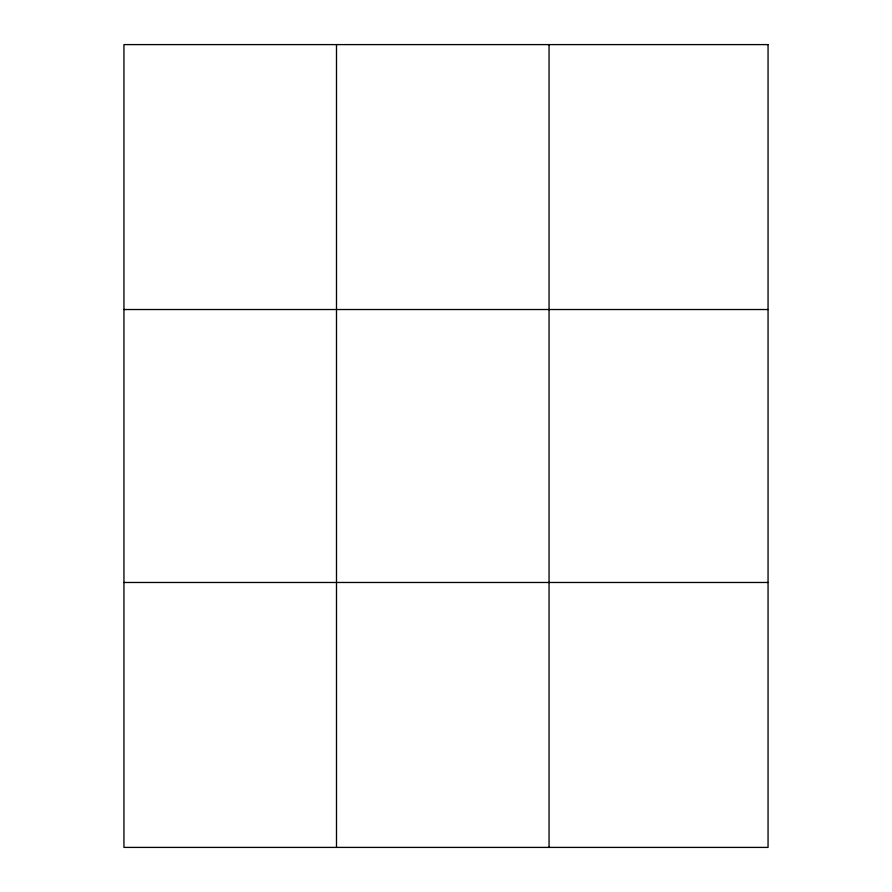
<?xml version="1.0" encoding="UTF-8"?>
<svg xmlns="http://www.w3.org/2000/svg" width="892" height="892" viewBox="0 0 892 892"><rect width="100%" height="100%" fill="white"/><g stroke="black" fill="none" stroke-linecap="round" stroke-linejoin="round"><path stroke-width="1.34" d="M336.496 847.4L336.496 44.6M549.059 847.4L549.059 44.6M123.943 309.524L768.057 309.524M123.943 582.476L768.057 582.476M768.057 44.6L768.057 847.4L123.943 847.4L123.943 44.6L768.057 44.6"/></g></svg>
